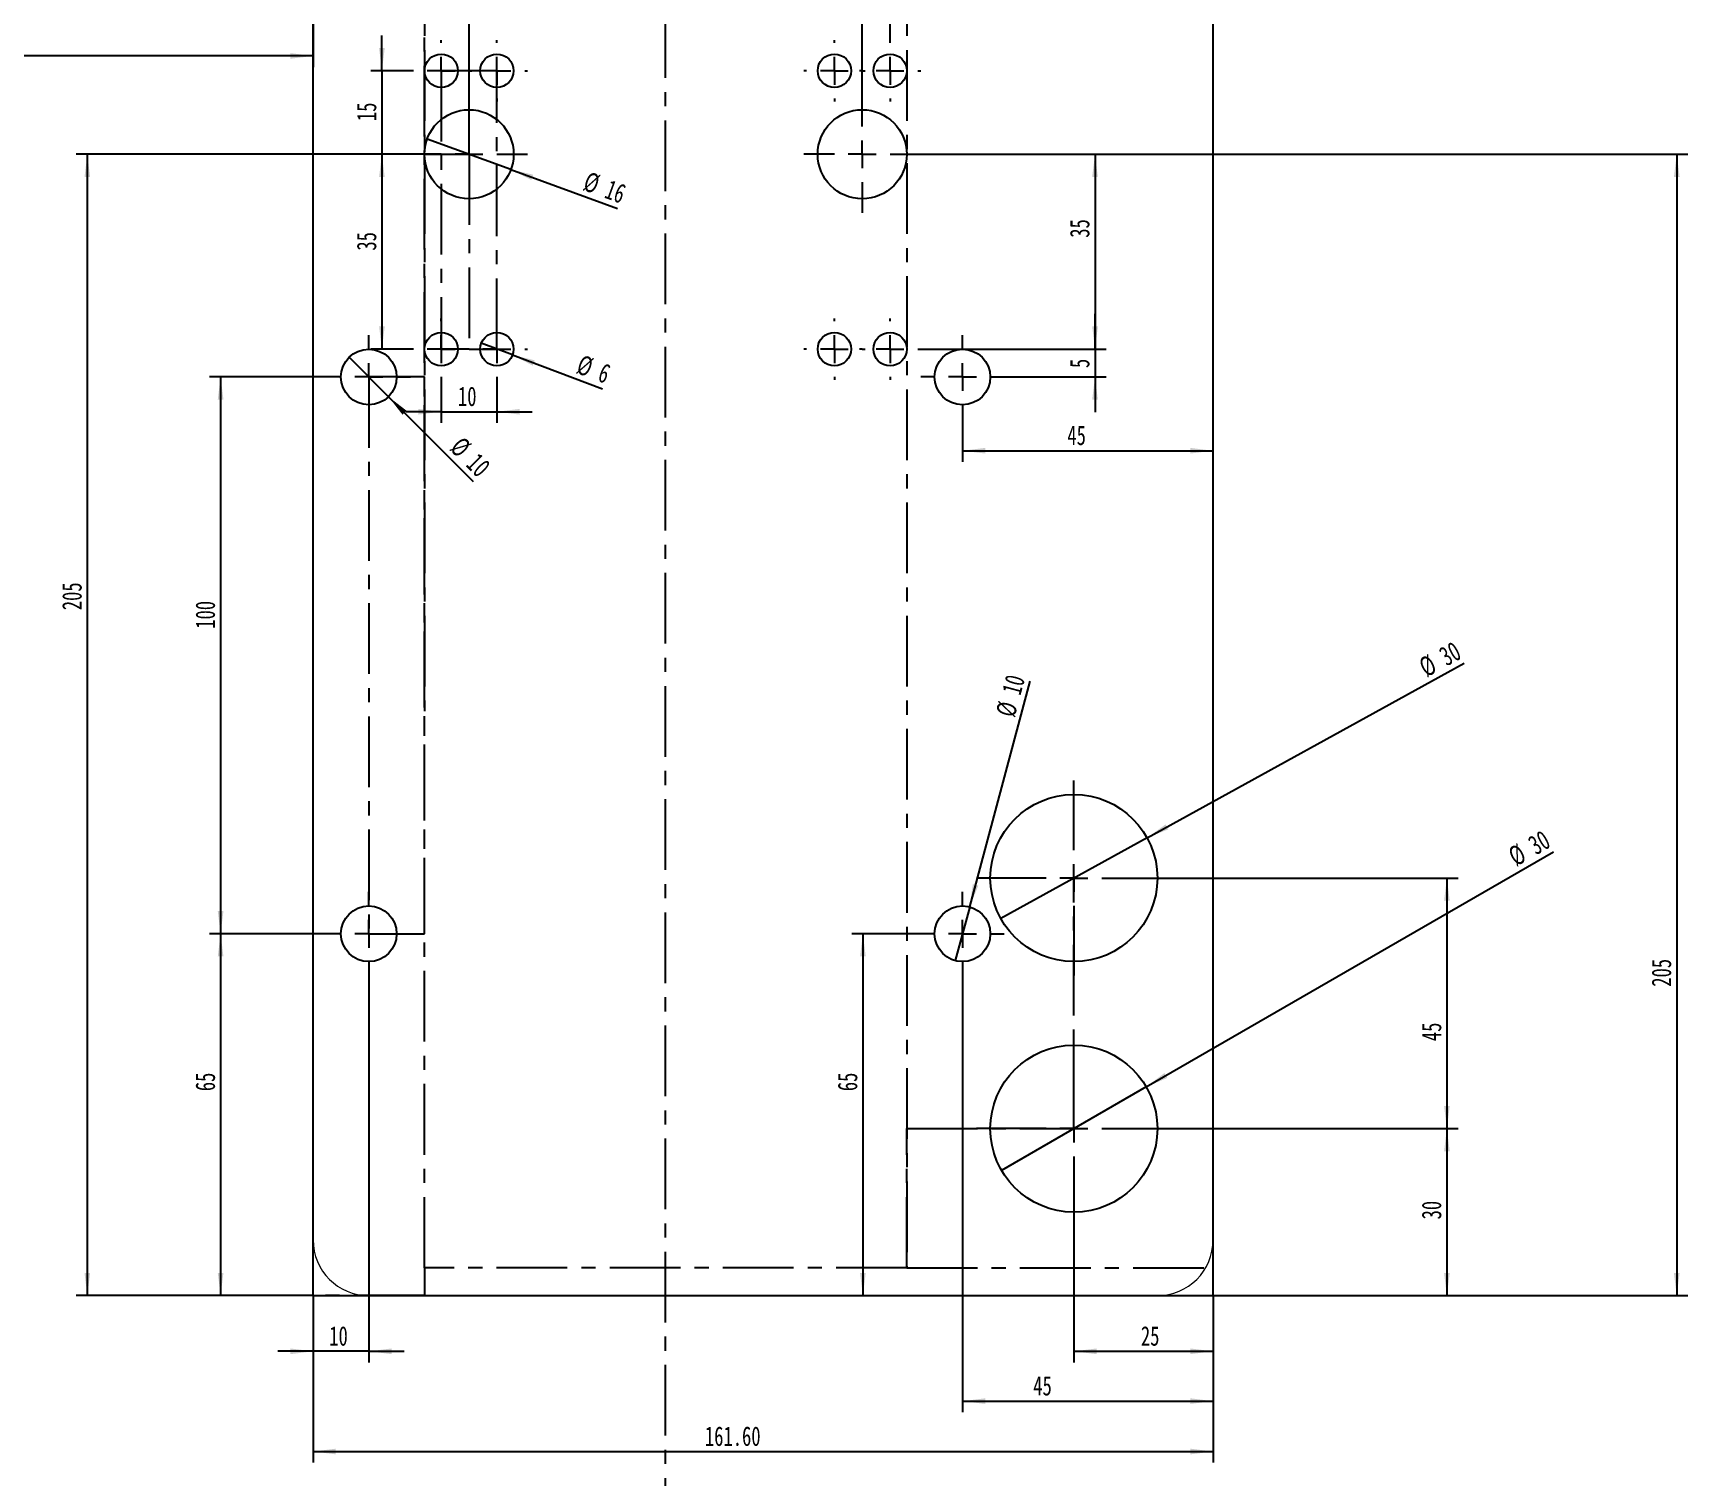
# Model space of a CAD drawing. Header units: millimetres. Extents: x 0 to 1189, y -8769 to 9701.
# Drawn here: x 292.6 to 589.8, y 103.6 to 362.9 of the extents above; entities that cross this region are included whole.
import ezdxf

# ---------------------------------------------------------------- set-up
doc = ezdxf.new("R2010")
doc.units = ezdxf.units.MM
doc.linetypes.add('CENTERX2', pattern=[20.32, 12.7, -2.54, 2.54, -2.54])
doc.layers.add('10', color=7, linetype='Continuous')
doc.styles.add('SLDTEXTSTYLE5', font='TXT', dxfattribs={"width": 0.7})
doc.dimstyles.new('SLDDIMSTYLE0', dxfattribs={"dimtxt": 3.5, "dimasz": 4.08, "dimexe": 0, "dimexo": 0.0625, "dimgap": 0.875, "dimtad": 2, "dimrnd": 1e-09, "dimzin": 12, "dimdsep": 46, "dimtxsty": 'SLDTEXTSTYLE5', "dimsah": 1, "dimcen": 0.09, "dimadec": 0, "dimazin": 3, "dimtfac": 1, "dimtofl": 0, "dimtmove": 0, "dimatfit": 3, "dimfxl": 1, "dimfrac": 2, "dimtolj": 1, "dimtzin": 12, "dimarcsym": 0})
doc.dimstyles.new('SLDDIMSTYLE1', dxfattribs={"dimtxt": 3.5, "dimasz": 4.08, "dimexe": 0, "dimexo": 0.0625, "dimgap": 0.875, "dimtad": 2, "dimrnd": 1e-09, "dimzin": 12, "dimdsep": 46, "dimtxsty": 'SLDTEXTSTYLE5', "dimblk1": 'NONE', "dimsah": 1, "dimcen": 0, "dimadec": 0, "dimazin": 3, "dimtfac": 1, "dimtmove": 0, "dimatfit": 3, "dimldrblk": 'NONE', "dimfxl": 1, "dimfrac": 2, "dimtolj": 1, "dimtzin": 12, "dimarcsym": 0})
doc.dimstyles.new('SLDDIMSTYLE2', dxfattribs={"dimtxt": 3.5, "dimasz": 4.08, "dimexe": 0, "dimexo": 0.0625, "dimgap": 0.875, "dimtad": 2, "dimrnd": 1e-09, "dimzin": 12, "dimdsep": 46, "dimtxsty": 'SLDTEXTSTYLE5', "dimsah": 1, "dimcen": 0.09, "dimadec": 0, "dimazin": 3, "dimtfac": 1, "dimtmove": 0, "dimatfit": 0, "dimfxl": 1, "dimfrac": 2, "dimtolj": 1, "dimtzin": 12, "dimarcsym": 0})
doc.dimstyles.new('SLDDIMSTYLE3', dxfattribs={"dimtxt": 3.5, "dimasz": 4.08, "dimexe": 0, "dimexo": 0.0625, "dimgap": 0.875, "dimtad": 2, "dimrnd": 1e-09, "dimzin": 4, "dimdsep": 46, "dimtxsty": 'SLDTEXTSTYLE5', "dimsah": 1, "dimcen": 0.09, "dimadec": 0, "dimazin": 1, "dimtfac": 1, "dimtofl": 0, "dimtmove": 0, "dimatfit": 3, "dimfxl": 1, "dimfrac": 2, "dimtolj": 1, "dimtzin": 12, "dimarcsym": 0})

# ---------------------------------------------------------------- blocks, each defined once
blk = doc.blocks.new('_D')
at = {"layer": '10'}
for p, q in [((157.91, 386.12), (157.91, 356.78)), ((342.91, 386.12), (342.91, 356.78)), ((342.91, 358.78), (157.91, 358.78))]:
    blk.add_line(p, q, dxfattribs=at)
for points in [[(157.91, 358.78), (161.99, 358.28), (161.99, 359.29)], [(342.91, 358.78), (338.83, 359.29), (338.83, 358.28)]]:
    blk.add_solid(points, dxfattribs=at)
at = {"layer": '10', "insert": (252.32, 363.3), "char_height": 3.5, "attachment_point": 1, "style": 'SLDTEXTSTYLE5'}
blk.add_mtext('185', dxfattribs=at)
blk = doc.blocks.new('_D_2')
at = {"layer": '10'}
for q in [(549.6, 249.7), (466.37, 203.88)]:
    blk.add_line((492.65, 218.35), q, dxfattribs=at)
blk.add_solid([(492.65, 218.35), (496.47, 219.87), (495.98, 220.76)], dxfattribs=at)
at = {"layer": '10', "char_height": 3.5, "attachment_point": 1, "rotation": 28.8293, "style": 'SLDTEXTSTYLE5'}
for s, insert in [('30', (544.74, 252.17)), ('%%c', (541.12, 250.19))]:
    blk.add_mtext(s, dxfattribs=dict(at, insert=insert))
blk = doc.blocks.new('_NONE')
blk = doc.blocks.new('_D_3')
at = {"layer": '10'}
for q in [(565.65, 215.85), (466.52, 158.62)]:
    blk.add_line((492.5, 173.62), q, dxfattribs=at)
blk.add_solid([(492.5, 173.62), (496.29, 175.22), (495.78, 176.1)], dxfattribs=at)
at = {"layer": '10', "char_height": 3.5, "attachment_point": 1, "rotation": 30, "style": 'SLDTEXTSTYLE5'}
for s, insert in [('%%c', (557.16, 216.17)), ('30', (560.73, 218.22))]:
    blk.add_mtext(s, dxfattribs=dict(at, insert=insert))
blk = doc.blocks.new('_D_4')
at = {"layer": '10'}
for q in [(471.67, 246.49), (458.22, 196.29)]:
    blk.add_line((460.81, 205.95), q, dxfattribs=at)
blk.add_solid([(460.81, 205.95), (462.35, 209.76), (461.37, 210.02)], dxfattribs=at)
at = {"layer": '10', "char_height": 3.5, "attachment_point": 1, "rotation": 75, "style": 'SLDTEXTSTYLE5'}
for s, insert in [('10', (466.52, 244.69)), ('%%c', (465.44, 240.72))]:
    blk.add_mtext(s, dxfattribs=dict(at, insert=insert))
blk = doc.blocks.new('_D_5')
at = {"layer": '10'}
for p, q in [((497.01, 166.12), (548.49, 166.12)), ((546.49, 166.12), (546.49, 136.12)), ((504.51, 136.12), (548.49, 136.12))]:
    blk.add_line(p, q, dxfattribs=at)
for points in [[(546.49, 166.12), (545.99, 162.04), (547, 162.04)], [(546.49, 136.12), (547, 140.2), (545.99, 140.2)]]:
    blk.add_solid(points, dxfattribs=at)
at = {"layer": '10', "insert": (541.98, 149.81), "char_height": 3.5, "attachment_point": 1, "rotation": 90, "style": 'SLDTEXTSTYLE5'}
blk.add_mtext('30', dxfattribs=at)
blk = doc.blocks.new('_D_6')
at = {"layer": '10'}
for p, q in [((497.01, 211.12), (548.49, 211.12)), ((546.49, 211.12), (546.49, 166.12)), ((497.01, 166.12), (548.49, 166.12))]:
    blk.add_line(p, q, dxfattribs=at)
for points in [[(546.49, 211.12), (545.99, 207.04), (547, 207.04)], [(546.49, 166.12), (547, 170.2), (545.99, 170.2)]]:
    blk.add_solid(points, dxfattribs=at)
at = {"layer": '10', "insert": (541.98, 181.83), "char_height": 3.5, "attachment_point": 1, "rotation": 90, "style": 'SLDTEXTSTYLE5'}
blk.add_mtext('45', dxfattribs=at)
blk = doc.blocks.new('_D_7')
at = {"layer": '10'}
for p, q in [((479.51, 148.62), (479.51, 124.12)), ((504.51, 136.12), (504.51, 124.12)), ((479.51, 126.12), (504.51, 126.12))]:
    blk.add_line(p, q, dxfattribs=at)
for points in [[(479.51, 126.12), (483.59, 125.61), (483.59, 126.63)], [(504.51, 126.12), (500.43, 126.63), (500.43, 125.61)]]:
    blk.add_solid(points, dxfattribs=at)
at = {"layer": '10', "insert": (491.55, 130.63), "char_height": 3.5, "attachment_point": 1, "style": 'SLDTEXTSTYLE5'}
blk.add_mtext('25', dxfattribs=at)
blk = doc.blocks.new('_D_8')
at = {"layer": '10'}
for p, q in [((352.91, 193.62), (352.91, 124.12)), ((342.91, 136.12), (342.91, 124.12)), ((342.91, 126.12), (336.56, 126.12)), ((352.91, 126.12), (342.91, 126.12)), ((352.91, 126.12), (359.26, 126.12))]:
    blk.add_line(p, q, dxfattribs=at)
for points in [[(342.91, 126.12), (338.83, 126.63), (338.83, 125.61)], [(352.91, 126.12), (356.99, 125.61), (356.99, 126.63)]]:
    blk.add_solid(points, dxfattribs=at)
at = {"layer": '10', "insert": (345.81, 130.63), "char_height": 3.5, "attachment_point": 1, "style": 'SLDTEXTSTYLE5'}
blk.add_mtext('10', dxfattribs=at)
blk = doc.blocks.new('_D_9')
at = {"layer": '10'}
for p, q in [((459.51, 193.62), (459.51, 115.17)), ((504.51, 136.12), (504.51, 115.17)), ((459.51, 117.17), (504.51, 117.17))]:
    blk.add_line(p, q, dxfattribs=at)
for points in [[(459.51, 117.17), (463.59, 116.67), (463.59, 117.68)], [(504.51, 117.17), (500.43, 117.68), (500.43, 116.67)]]:
    blk.add_solid(points, dxfattribs=at)
at = {"layer": '10', "insert": (472.22, 121.69), "char_height": 3.5, "attachment_point": 1, "style": 'SLDTEXTSTYLE5'}
blk.add_mtext('45', dxfattribs=at)
blk = doc.blocks.new('_D_10')
at = {"layer": '10'}
for p, q in [((342.91, 136.12), (342.91, 106.12)), ((504.51, 136.12), (504.51, 106.12)), ((342.91, 108.12), (504.51, 108.12))]:
    blk.add_line(p, q, dxfattribs=at)
for points in [[(342.91, 108.12), (346.99, 107.61), (346.99, 108.63)], [(504.51, 108.12), (500.43, 108.63), (500.43, 107.61)]]:
    blk.add_solid(points, dxfattribs=at)
at = {"layer": '10', "insert": (413.26, 112.63), "char_height": 3.5, "attachment_point": 1, "style": 'SLDTEXTSTYLE5'}
blk.add_mtext('161.60', dxfattribs=at)
blk = doc.blocks.new('_D_11')
at = {"layer": '10'}
for p, q in [((452.01, 201.12), (439.63, 201.12)), ((441.63, 201.12), (441.63, 136.12))]:
    blk.add_line(p, q, dxfattribs=at)
for points in [[(441.63, 201.12), (441.12, 197.04), (442.14, 197.04)], [(441.63, 136.12), (442.14, 140.2), (441.12, 140.2)]]:
    blk.add_solid(points, dxfattribs=at)
at = {"layer": '10', "insert": (437.12, 172.84), "char_height": 3.5, "attachment_point": 1, "rotation": 90, "style": 'SLDTEXTSTYLE5'}
blk.add_mtext('65', dxfattribs=at)
blk = doc.blocks.new('_D_12')
at = {"layer": '10'}
for p, q in [((345.41, 201.12), (324.3, 201.12)), ((326.3, 201.12), (326.3, 136.12)), ((342.91, 136.12), (324.3, 136.12))]:
    blk.add_line(p, q, dxfattribs=at)
for points in [[(326.3, 201.12), (325.79, 197.04), (326.81, 197.04)], [(326.3, 136.12), (326.81, 140.2), (325.79, 140.2)]]:
    blk.add_solid(points, dxfattribs=at)
at = {"layer": '10', "insert": (321.79, 172.84), "char_height": 3.5, "attachment_point": 1, "rotation": 90, "style": 'SLDTEXTSTYLE5'}
blk.add_mtext('65', dxfattribs=at)
blk = doc.blocks.new('_D_13')
at = {"layer": '10'}
for p, q in [((345.41, 301.12), (324.3, 301.12)), ((326.3, 301.12), (326.3, 201.12)), ((345.41, 201.12), (324.3, 201.12))]:
    blk.add_line(p, q, dxfattribs=at)
for points in [[(326.3, 301.12), (325.79, 297.04), (326.81, 297.04)], [(326.3, 201.12), (326.81, 205.2), (325.79, 205.2)]]:
    blk.add_solid(points, dxfattribs=at)
at = {"layer": '10', "insert": (321.79, 255.9), "char_height": 3.5, "attachment_point": 1, "rotation": 90, "style": 'SLDTEXTSTYLE5'}
blk.add_mtext('100', dxfattribs=at)
blk = doc.blocks.new('_D_14')
at = {"layer": '10'}
for p, q in [((360.41, 341.12), (300.37, 341.12)), ((302.37, 136.12), (302.37, 341.12)), ((342.91, 136.12), (300.37, 136.12))]:
    blk.add_line(p, q, dxfattribs=at)
for points in [[(302.37, 341.12), (301.86, 337.04), (302.87, 337.04)], [(302.37, 136.12), (302.87, 140.2), (301.86, 140.2)]]:
    blk.add_solid(points, dxfattribs=at)
at = {"layer": '10', "insert": (297.85, 259.23), "char_height": 3.5, "attachment_point": 1, "rotation": 90, "style": 'SLDTEXTSTYLE5'}
blk.add_mtext('205', dxfattribs=at)
blk = doc.blocks.new('_D_15')
at = {"layer": '10'}
for p, q in [((355.26, 356.12), (355.26, 362.47)), ((360.41, 356.12), (353.26, 356.12)), ((355.26, 356.12), (355.26, 341.12)), ((360.41, 341.12), (353.26, 341.12)), ((355.26, 341.12), (355.26, 334.77))]:
    blk.add_line(p, q, dxfattribs=at)
for points in [[(355.26, 356.12), (355.77, 360.2), (354.76, 360.2)], [(355.26, 341.12), (354.76, 337.04), (355.77, 337.04)]]:
    blk.add_solid(points, dxfattribs=at)
at = {"layer": '10', "insert": (350.75, 347.08), "char_height": 3.5, "attachment_point": 1, "rotation": 90, "style": 'SLDTEXTSTYLE5'}
blk.add_mtext('15', dxfattribs=at)
blk = doc.blocks.new('_D_16')
at = {"layer": '10'}
for p, q in [((360.41, 341.12), (353.26, 341.12)), ((355.26, 341.12), (355.26, 306.12)), ((360.41, 306.12), (353.26, 306.12))]:
    blk.add_line(p, q, dxfattribs=at)
for points in [[(355.26, 341.12), (354.76, 337.04), (355.77, 337.04)], [(355.26, 306.12), (355.77, 310.2), (354.76, 310.2)]]:
    blk.add_solid(points, dxfattribs=at)
at = {"layer": '10', "insert": (350.75, 323.82), "char_height": 3.5, "attachment_point": 1, "rotation": 90, "style": 'SLDTEXTSTYLE5'}
blk.add_mtext('35', dxfattribs=at)
blk = doc.blocks.new('_D_17')
at = {"layer": '10'}
for p, q in [((370.91, 351.62), (370.91, 372.06)), ((370.91, 370.06), (342.91, 370.06))]:
    blk.add_line(p, q, dxfattribs=at)
for points in [[(342.91, 370.06), (346.99, 369.55), (346.99, 370.57)], [(370.91, 370.06), (366.83, 370.57), (366.83, 369.55)]]:
    blk.add_solid(points, dxfattribs=at)
at = {"layer": '10', "insert": (353.73, 374.57), "char_height": 3.5, "attachment_point": 1, "style": 'SLDTEXTSTYLE5'}
blk.add_mtext('28', dxfattribs=at)
blk = doc.blocks.new('_D_18')
at = {"layer": '10'}
for p, q in [((365.91, 300.62), (365.91, 292.87)), ((375.91, 300.62), (375.91, 292.87)), ((365.91, 294.87), (359.56, 294.87)), ((365.91, 294.87), (375.91, 294.87)), ((375.91, 294.87), (382.26, 294.87))]:
    blk.add_line(p, q, dxfattribs=at)
for points in [[(365.91, 294.87), (361.83, 295.38), (361.83, 294.37)], [(375.91, 294.87), (379.99, 294.37), (379.99, 295.38)]]:
    blk.add_solid(points, dxfattribs=at)
at = {"layer": '10', "insert": (368.92, 299.39), "char_height": 3.5, "attachment_point": 1, "style": 'SLDTEXTSTYLE5'}
blk.add_mtext('10', dxfattribs=at)
blk = doc.blocks.new('_D_19')
at = {"layer": '10'}
for q in [(363.39, 343.86), (397.58, 331.39)]:
    blk.add_line((378.42, 338.38), q, dxfattribs=at)
blk.add_solid([(378.42, 338.38), (382.08, 336.5), (382.43, 337.45)], dxfattribs=at)
at = {"layer": '10', "char_height": 3.5, "attachment_point": 1, "rotation": 339.9559, "style": 'SLDTEXTSTYLE5'}
for s, insert in [('%%c', (392.37, 338.09)), ('16', (396.23, 336.66))]:
    blk.add_mtext(s, dxfattribs=dict(at, insert=insert))
blk = doc.blocks.new('_D_20')
at = {"layer": '10'}
for q in [(373.1, 307.17), (394.9, 299.01)]:
    blk.add_line((378.72, 305.07), q, dxfattribs=at)
blk.add_solid([(378.72, 305.07), (382.36, 303.16), (382.72, 304.11)], dxfattribs=at)
at = {"layer": '10', "char_height": 3.5, "attachment_point": 1, "rotation": 339.4983, "style": 'SLDTEXTSTYLE5'}
for s, insert in [('%%c', (391.19, 305.2)), ('6', (395.04, 303.75))]:
    blk.add_mtext(s, dxfattribs=dict(at, insert=insert))
blk = doc.blocks.new('_D_21')
at = {"layer": '10'}
for q in [(349.37, 304.65), (371.66, 282.37)]:
    blk.add_line((356.44, 297.58), q, dxfattribs=at)
blk.add_solid([(356.44, 297.58), (358.97, 294.34), (359.69, 295.06)], dxfattribs=at)
at = {"layer": '10', "char_height": 3.5, "attachment_point": 1, "rotation": 315, "style": 'SLDTEXTSTYLE5'}
for s, insert in [('%%c', (369.76, 290.64)), ('10', (372.66, 287.72))]:
    blk.add_mtext(s, dxfattribs=dict(at, insert=insert))
blk = doc.blocks.new('_D_22')
at = {"layer": '10'}
for p, q in [((452.01, 341.12), (589.77, 341.12)), ((587.77, 341.12), (587.77, 136.12)), ((504.51, 136.12), (589.77, 136.12))]:
    blk.add_line(p, q, dxfattribs=at)
for points in [[(587.77, 341.12), (587.26, 337.04), (588.28, 337.04)], [(587.77, 136.12), (588.28, 140.2), (587.26, 140.2)]]:
    blk.add_solid(points, dxfattribs=at)
at = {"layer": '10', "insert": (583.26, 191.6), "char_height": 3.5, "attachment_point": 1, "rotation": 90, "style": 'SLDTEXTSTYLE5'}
blk.add_mtext('205', dxfattribs=at)
blk = doc.blocks.new('_D_23')
at = {"layer": '10'}
for p, q in [((452.01, 341.12), (485.31, 341.12)), ((483.31, 341.12), (483.31, 306.12)), ((452.01, 306.12), (485.31, 306.12))]:
    blk.add_line(p, q, dxfattribs=at)
for points in [[(483.31, 341.12), (482.8, 337.04), (483.82, 337.04)], [(483.31, 306.12), (483.82, 310.2), (482.8, 310.2)]]:
    blk.add_solid(points, dxfattribs=at)
at = {"layer": '10', "insert": (478.8, 326.13), "char_height": 3.5, "attachment_point": 1, "rotation": 90, "style": 'SLDTEXTSTYLE5'}
blk.add_mtext('35', dxfattribs=at)
blk = doc.blocks.new('_D_24')
at = {"layer": '10'}
for p, q in [((483.31, 306.12), (483.31, 312.47)), ((452.01, 306.12), (485.31, 306.12)), ((483.31, 306.12), (483.31, 301.12)), ((467.01, 301.12), (485.31, 301.12)), ((483.31, 301.12), (483.31, 294.77))]:
    blk.add_line(p, q, dxfattribs=at)
for points in [[(483.31, 306.12), (483.82, 310.2), (482.8, 310.2)], [(483.31, 301.12), (482.8, 297.04), (483.82, 297.04)]]:
    blk.add_solid(points, dxfattribs=at)
at = {"layer": '10', "insert": (478.8, 302.72), "char_height": 3.5, "attachment_point": 1, "rotation": 90, "style": 'SLDTEXTSTYLE5'}
blk.add_mtext('5', dxfattribs=at)
blk = doc.blocks.new('_D_25')
at = {"layer": '10'}
for p, q in [((441.51, 351.62), (441.51, 382.45)), ((441.51, 380.45), (504.51, 380.45))]:
    blk.add_line(p, q, dxfattribs=at)
for points in [[(441.51, 380.45), (445.59, 379.94), (445.59, 380.96)], [(504.51, 380.45), (500.43, 380.96), (500.43, 379.94)]]:
    blk.add_solid(points, dxfattribs=at)
at = {"layer": '10', "insert": (479.32, 384.96), "char_height": 3.5, "attachment_point": 1, "style": 'SLDTEXTSTYLE5'}
blk.add_mtext('63', dxfattribs=at)
blk = doc.blocks.new('_D_26')
at = {"layer": '10'}
for p, q in [((446.51, 361.62), (446.51, 369.78)), ((446.51, 367.78), (504.51, 367.78))]:
    blk.add_line(p, q, dxfattribs=at)
for points in [[(446.51, 367.78), (450.59, 367.28), (450.59, 368.29)], [(504.51, 367.78), (500.43, 368.29), (500.43, 367.28)]]:
    blk.add_solid(points, dxfattribs=at)
at = {"layer": '10', "insert": (478.67, 372.29), "char_height": 3.5, "attachment_point": 1, "style": 'SLDTEXTSTYLE5'}
blk.add_mtext('58', dxfattribs=at)
blk = doc.blocks.new('_D_27')
at = {"layer": '10'}
for p, q in [((459.51, 293.62), (459.51, 285.87)), ((459.51, 287.87), (504.51, 287.87))]:
    blk.add_line(p, q, dxfattribs=at)
for points in [[(459.51, 287.87), (463.59, 287.37), (463.59, 288.38)], [(504.51, 287.87), (500.43, 288.38), (500.43, 287.37)]]:
    blk.add_solid(points, dxfattribs=at)
at = {"layer": '10', "insert": (478.34, 292.39), "char_height": 3.5, "attachment_point": 1, "style": 'SLDTEXTSTYLE5'}
blk.add_mtext('45', dxfattribs=at)
blk = doc.blocks.new('SW_CENTERMARKSYMBOL_1')
at = {"layer": '10', "color": 0}
for p, q in [((0, 5), (0, 7.5)), ((-5, 0), (-7.5, 0)), ((0, 0), (-2.5, 0)), ((0, 0), (0, 2.5)), ((0, 0), (0, -2.5)), ((0, 0), (2.5, 0)), ((5, 0), (7.5, 0)), ((0, -5), (0, -7.5))]:
    blk.add_line(p, q, dxfattribs=at)
blk = doc.blocks.new('SW_CENTERMARKSYMBOL_7')
at = {"layer": '10', "color": 0}
for p, q in [((0, 5), (0, 7.5)), ((-5, 0), (-7.5, 0)), ((0, 0), (-2.5, 0)), ((0, 0), (0, 2.5)), ((0, 0), (0, -2.5)), ((0, 0), (2.5, 0)), ((5, 0), (7.5, 0)), ((0, -5), (0, -7.5))]:
    blk.add_line(p, q, dxfattribs=at)
blk = doc.blocks.new('SW_CENTERMARKSYMBOL_14')
at = {"layer": '10', "color": 0}
for p, q in [((0, 5), (0, 7.5)), ((-5, 0), (-7.5, 0)), ((0, 0), (-2.5, 0)), ((0, 0), (0, 2.5)), ((0, 0), (0, -2.5)), ((0, 0), (2.5, 0)), ((5, 0), (7.5, 0)), ((0, -5), (0, -7.5))]:
    blk.add_line(p, q, dxfattribs=at)
blk = doc.blocks.new('SW_CENTERMARKSYMBOL_22')
at = {"layer": '10', "color": 0}
for p, q in [((0, 5), (0, 7.5)), ((-5, 0), (-7.5, 0)), ((0, 0), (-2.5, 0)), ((0, 0), (0, 2.5)), ((0, 0), (0, -2.5)), ((0, 0), (2.5, 0)), ((5, 0), (7.5, 0)), ((0, -5), (0, -7.5))]:
    blk.add_line(p, q, dxfattribs=at)
blk = doc.blocks.new('SW_CENTERMARKSYMBOL_23')
at = {"layer": '10', "color": 0}
for p, q in [((0, 5), (0, 10.5)), ((-5, 0), (-10.5, 0)), ((0, 0), (-2.5, 0)), ((0, 0), (0, 2.5)), ((0, 0), (0, -2.5)), ((0, 0), (2.5, 0)), ((5, 0), (10.5, 0)), ((0, -5), (0, -10.5))]:
    blk.add_line(p, q, dxfattribs=at)
blk = doc.blocks.new('SW_CENTERMARKSYMBOL_24')
at = {"layer": '10', "color": 0}
for p, q in [((0, 5), (0, 5.5)), ((-5, 0), (-5.5, 0)), ((0, 0), (-2.5, 0)), ((0, 0), (0, 2.5)), ((0, 0), (0, -2.5)), ((0, 0), (2.5, 0)), ((5, 0), (5.5, 0)), ((0, -5), (0, -5.5))]:
    blk.add_line(p, q, dxfattribs=at)
blk = doc.blocks.new('SW_CENTERMARKSYMBOL_25')
at = {"layer": '10', "color": 0}
for p, q in [((0, 5), (0, 5.5)), ((-5, 0), (-5.5, 0)), ((0, 0), (-2.5, 0)), ((0, 0), (0, 2.5)), ((0, 0), (0, -2.5)), ((0, 0), (2.5, 0)), ((5, 0), (5.5, 0)), ((0, -5), (0, -5.5))]:
    blk.add_line(p, q, dxfattribs=at)
blk = doc.blocks.new('SW_CENTERMARKSYMBOL_26')
at = {"layer": '10', "color": 0}
for p, q in [((0, 5), (0, 5.5)), ((-5, 0), (-5.5, 0)), ((0, 0), (-2.5, 0)), ((0, 0), (0, 2.5)), ((0, 0), (0, -2.5)), ((0, 0), (2.5, 0)), ((5, 0), (5.5, 0)), ((0, -5), (0, -5.5))]:
    blk.add_line(p, q, dxfattribs=at)
blk = doc.blocks.new('SW_CENTERMARKSYMBOL_27')
at = {"layer": '10', "color": 0}
for p, q in [((0, 5), (0, 5.5)), ((-5, 0), (-5.5, 0)), ((0, 0), (-2.5, 0)), ((0, 0), (0, 2.5)), ((0, 0), (0, -2.5)), ((0, 0), (2.5, 0)), ((5, 0), (5.5, 0)), ((0, -5), (0, -5.5))]:
    blk.add_line(p, q, dxfattribs=at)
blk = doc.blocks.new('SW_CENTERMARKSYMBOL_28')
at = {"layer": '10', "color": 0}
for p, q in [((0, 5), (0, 5.5)), ((-5, 0), (-5.5, 0)), ((0, 0), (-2.5, 0)), ((0, 0), (0, 2.5)), ((0, 0), (0, -2.5)), ((0, 0), (2.5, 0)), ((5, 0), (5.5, 0)), ((0, -5), (0, -5.5))]:
    blk.add_line(p, q, dxfattribs=at)
blk = doc.blocks.new('SW_CENTERMARKSYMBOL_29')
at = {"layer": '10', "color": 0}
for p, q in [((0, 5), (0, 10.5)), ((-5, 0), (-10.5, 0)), ((0, 0), (-2.5, 0)), ((0, 0), (0, 2.5)), ((0, 0), (0, -2.5)), ((0, 0), (2.5, 0)), ((5, 0), (10.5, 0)), ((0, -5), (0, -10.5))]:
    blk.add_line(p, q, dxfattribs=at)
blk = doc.blocks.new('SW_CENTERMARKSYMBOL_30')
at = {"layer": '10', "color": 0}
for p, q in [((0, 5), (0, 5.5)), ((-5, 0), (-5.5, 0)), ((0, 0), (-2.5, 0)), ((0, 0), (0, 2.5)), ((0, 0), (0, -2.5)), ((0, 0), (2.5, 0)), ((5, 0), (5.5, 0)), ((0, -5), (0, -5.5))]:
    blk.add_line(p, q, dxfattribs=at)
blk = doc.blocks.new('SW_CENTERMARKSYMBOL_36')
at = {"layer": '10', "color": 0}
for p, q in [((0, 5), (0, 5.5)), ((-5, 0), (-5.5, 0)), ((0, 0), (-2.5, 0)), ((0, 0), (0, 2.5)), ((0, 0), (0, -2.5)), ((0, 0), (2.5, 0)), ((5, 0), (5.5, 0)), ((0, -5), (0, -5.5))]:
    blk.add_line(p, q, dxfattribs=at)
blk = doc.blocks.new('SW_CENTERMARKSYMBOL_50')
at = {"layer": '10', "color": 0}
for p, q in [((0, 5), (0, 5.5)), ((-5, 0), (-5.5, 0)), ((0, 0), (-2.5, 0)), ((0, 0), (0, 2.5)), ((0, 0), (0, -2.5)), ((0, 0), (2.5, 0)), ((5, 0), (5.5, 0)), ((0, -5), (0, -5.5))]:
    blk.add_line(p, q, dxfattribs=at)
blk = doc.blocks.new('SW_CENTERMARKSYMBOL_51')
at = {"layer": '10', "color": 0}
for p, q in [((0, 5), (0, 17.5)), ((-5, 0), (-17.5, 0)), ((0, 0), (-2.5, 0)), ((0, 0), (0, 2.5)), ((0, 0), (0, -2.5)), ((0, 0), (2.5, 0)), ((5, 0), (17.5, 0)), ((0, -5), (0, -17.5))]:
    blk.add_line(p, q, dxfattribs=at)
blk = doc.blocks.new('SW_CENTERMARKSYMBOL_52')
at = {"layer": '10', "color": 0}
for p, q in [((0, 5), (0, 17.5)), ((-5, 0), (-17.5, 0)), ((0, 0), (-2.5, 0)), ((0, 0), (0, 2.5)), ((0, 0), (0, -2.5)), ((0, 0), (2.5, 0)), ((5, 0), (17.5, 0)), ((0, -5), (0, -17.5))]:
    blk.add_line(p, q, dxfattribs=at)

msp = doc.modelspace()

# ---------------------------------------------------------------- linework, layer by layer
at = {"color": 7, "linetype": 'CENTERX2'}
for p, q in [((406.21, -8768.86), (406.21, 9701.094)), ((362.909, 141.117), (362.909, 441.117)), ((362.909, 441.117), (362.909, 241.117)), ((449.511, 441.117), (449.511, 141.117)), ((375.909, 356.117), (365.909, 356.117)), ((365.909, 356.117), (365.909, 306.117)), ((370.909, 341.117), (370.909, 356.117)), ((375.909, 306.117), (375.909, 356.117)), ((362.909, 141.117), (362.909, 341.117)), ((362.909, 341.117), (370.909, 341.117)), ((370.909, 341.117), (370.909, 306.117)), ((370.909, 306.117), (365.909, 306.117)), ((370.909, 306.117), (375.909, 306.117)), ((362.909, 301.117), (352.909, 301.117)), ((352.909, 301.117), (352.909, 201.117)), ((362.909, 201.117), (362.909, 301.117)), ((362.909, 141.117), (362.909, 286.117)), ((479.511, 166.117), (479.511, 211.117)), ((352.909, 201.117), (362.909, 201.117)), ((362.909, 141.117), (362.909, 201.117)), ((449.511, 141.117), (449.511, 166.117)), ((449.511, 166.117), (479.511, 166.117)), ((449.511, 141.117), (362.909, 141.117)), ((362.909, 141.117), (362.909, 136.117)), ((449.511, 141.117), (504.511, 141.117)), ((362.909, 136.117), (342.909, 136.117))]:
    msp.add_line(p, q, dxfattribs=at)
at = {"color": 7, "linetype": 'Continuous'}
for p, q in [((342.909, 136.117), (342.909, 386.117)), ((504.511, 136.117), (504.511, 386.117)), ((342.909, 136.117), (504.511, 136.117))]:
    msp.add_line(p, q, dxfattribs=at)
at = {"color": 7, "linetype": 'Continuous', "lineweight": 15}
for p, q in [((342.909, 386.117), (342.909, 146.117)), ((504.511, 146.117), (504.511, 386.117)), ((352.909, 136.117), (494.511, 136.117))]:
    msp.add_line(p, q, dxfattribs=at)
at = {"color": 7, "linetype": 'Continuous'}
for centre, radius in [((365.909, 356.117), 3), ((375.909, 356.117), 3), ((436.511, 356.117), 3), ((446.511, 356.117), 3), ((370.909, 341.117), 8), ((441.511, 341.117), 8), ((365.909, 306.117), 3), ((375.909, 306.117), 3), ((436.511, 306.117), 3), ((446.511, 306.117), 3), ((352.909, 301.117), 5), ((459.511, 301.117), 5), ((479.511, 211.117), 15), ((352.909, 201.117), 5), ((459.511, 201.117), 5), ((479.511, 166.117), 15)]:
    msp.add_circle(centre, radius, dxfattribs=at)
at = {"color": 7, "linetype": 'Continuous', "lineweight": 15}
for centre, radius in [((365.909, 356.117), 3), ((375.909, 356.117), 3), ((436.511, 356.117), 3), ((446.511, 356.117), 3), ((370.909, 341.117), 8), ((441.511, 341.117), 8), ((365.909, 306.117), 3), ((375.909, 306.117), 3), ((436.511, 306.117), 3), ((446.511, 306.117), 3), ((352.909, 301.117), 5), ((459.511, 301.117), 5), ((479.511, 211.117), 15), ((352.909, 201.117), 5), ((459.511, 201.117), 5), ((479.511, 166.117), 15)]:
    msp.add_circle(centre, radius, dxfattribs=at)
for centre, start, end in [((352.909, 146.117), 180, 270), ((494.511, 146.117), 270, 0)]:
    msp.add_arc(centre, 10, start, end, dxfattribs=at)

# ---------------------------------------------------------------- block references
at = {"layer": '10'}
for name, p in [('SW_CENTERMARKSYMBOL_24', (365.909, 356.117)), ('SW_CENTERMARKSYMBOL_25', (375.909, 356.117)), ('SW_CENTERMARKSYMBOL_50', (436.511, 356.117)), ('SW_CENTERMARKSYMBOL_30', (446.511, 356.117)), ('SW_CENTERMARKSYMBOL_23', (370.909, 341.117)), ('SW_CENTERMARKSYMBOL_29', (441.511, 341.117)), ('SW_CENTERMARKSYMBOL_26', (365.909, 306.117)), ('SW_CENTERMARKSYMBOL_36', (375.909, 306.117)), ('SW_CENTERMARKSYMBOL_28', (436.511, 306.117)), ('SW_CENTERMARKSYMBOL_27', (446.511, 306.117)), ('SW_CENTERMARKSYMBOL_1', (352.909, 301.117)), ('SW_CENTERMARKSYMBOL_22', (459.511, 301.117)), ('SW_CENTERMARKSYMBOL_51', (479.511, 211.117)), ('SW_CENTERMARKSYMBOL_7', (352.909, 201.117)), ('SW_CENTERMARKSYMBOL_14', (459.511, 201.117)), ('SW_CENTERMARKSYMBOL_52', (479.511, 166.117))]:
    msp.add_blockref(name, p, dxfattribs=at)

# ---------------------------------------------------------------- dimensions: what is measured, and where the dimension line sits
for base, p1, p2, dimstyle, picture, middle in [((157.909, 358.784), (342.909, 386.117), (157.909, 386.117), 'SLDDIMSTYLE0', '_D', (254.625, 358.784)), ((342.909, 370.058), (370.909, 351.617), (342.909, 386.117), 'SLDDIMSTYLE0', '_D_17', (355.264, 370.058)), ((504.511, 380.452), (441.511, 351.617), (504.511, 386.117), 'SLDDIMSTYLE0', '_D_25', (480.854, 380.452)), ((504.511, 367.783), (446.511, 361.617), (504.511, 386.117), 'SLDDIMSTYLE0', '_D_26', (480.205, 367.783)), ((504.511, 287.874), (459.511, 293.617), (504.511, 386.117), 'SLDDIMSTYLE0', '_D_27', (479.88, 287.874)), ((375.909, 294.874), (365.909, 300.617), (375.909, 300.617), 'SLDDIMSTYLE2', '_D_18', (370.455, 294.874)), ((342.909, 126.117), (352.909, 193.617), (342.909, 136.117), 'SLDDIMSTYLE2', '_D_8', (347.349, 126.117)), ((504.511, 117.175), (459.511, 193.617), (504.511, 136.117), 'SLDDIMSTYLE0', '_D_9', (473.757, 117.175)), ((504.511, 126.117), (479.511, 148.617), (504.511, 136.117), 'SLDDIMSTYLE0', '_D_7', (493.084, 126.117)), ((504.511, 108.117), (342.909, 136.117), (504.511, 136.117), 'SLDDIMSTYLE3', '_D_10', (417.866, 108.117))]:
    dim = msp.add_linear_dim(base=base, p1=p1, p2=p2, dimstyle=dimstyle, dxfattribs=at)
    dim.commit()
    dim.dimension.update_dxf_attribs({"geometry": picture, "text_midpoint": middle, "dimtype": 160})
for base, p1, p2, dimstyle, picture, middle in [((355.264, 341.117), (360.409, 356.117), (360.409, 341.117), 'SLDDIMSTYLE2', '_D_15', (355.264, 348.616)), ((302.365, 341.117), (342.909, 136.117), (360.409, 341.117), 'SLDDIMSTYLE0', '_D_14', (302.365, 261.536)), ((355.264, 306.117), (360.409, 341.117), (360.409, 306.117), 'SLDDIMSTYLE0', '_D_16', (355.264, 325.357)), ((587.77, 136.117), (452.011, 341.117), (504.511, 136.117), 'SLDDIMSTYLE0', '_D_22', (587.77, 193.902)), ((483.31, 306.117), (452.011, 341.117), (452.011, 306.117), 'SLDDIMSTYLE0', '_D_23', (483.31, 327.661)), ((483.31, 301.117), (452.011, 306.117), (467.011, 301.117), 'SLDDIMSTYLE2', '_D_24', (483.31, 303.49)), ((326.3, 201.117), (345.409, 301.117), (345.409, 201.117), 'SLDDIMSTYLE0', '_D_13', (326.3, 258.204)), ((546.495, 166.117), (497.011, 211.117), (497.011, 166.117), 'SLDDIMSTYLE0', '_D_6', (546.495, 183.369)), ((326.3, 136.117), (345.409, 201.117), (342.909, 136.117), 'SLDDIMSTYLE0', '_D_12', (326.3, 174.372)), ((441.633, 136.117), (452.011, 201.117), (504.511, 136.117), 'SLDDIMSTYLE0', '_D_11', (441.633, 174.372)), ((546.495, 136.117), (497.011, 166.117), (504.511, 136.117), 'SLDDIMSTYLE0', '_D_5', (546.495, 151.348))]:
    dim = msp.add_linear_dim(base=base, p1=p1, p2=p2, angle=90, dimstyle=dimstyle, dxfattribs=at)
    dim.commit()
    dim.dimension.update_dxf_attribs({"geometry": picture, "text_midpoint": middle, "dimtype": 160})
for p1, p2, picture, middle in [((363.393, 343.859), (378.424, 338.375), '_D_19', (394.337, 332.57)), ((373.099, 307.168), (378.719, 305.066), '_D_20', (392.448, 299.933)), ((349.373, 304.653), (356.444, 297.582), '_D_21', (369.225, 284.801)), ((466.37, 203.884), (492.652, 218.35), '_D_2', (546.495, 247.986)), ((458.217, 196.288), (460.805, 205.947), '_D_4', (470.761, 243.101)), ((466.521, 158.617), (492.502, 173.617), '_D_3', (562.569, 214.07))]:
    dim = msp.add_diameter_dim_2p(p1=p1, p2=p2, dimstyle='SLDDIMSTYLE1', dxfattribs=at)
    dim.commit()
    dim.dimension.update_dxf_attribs({"geometry": picture, "text_midpoint": middle, "dimtype": 163})

doc.saveas('drawing.dxf')
